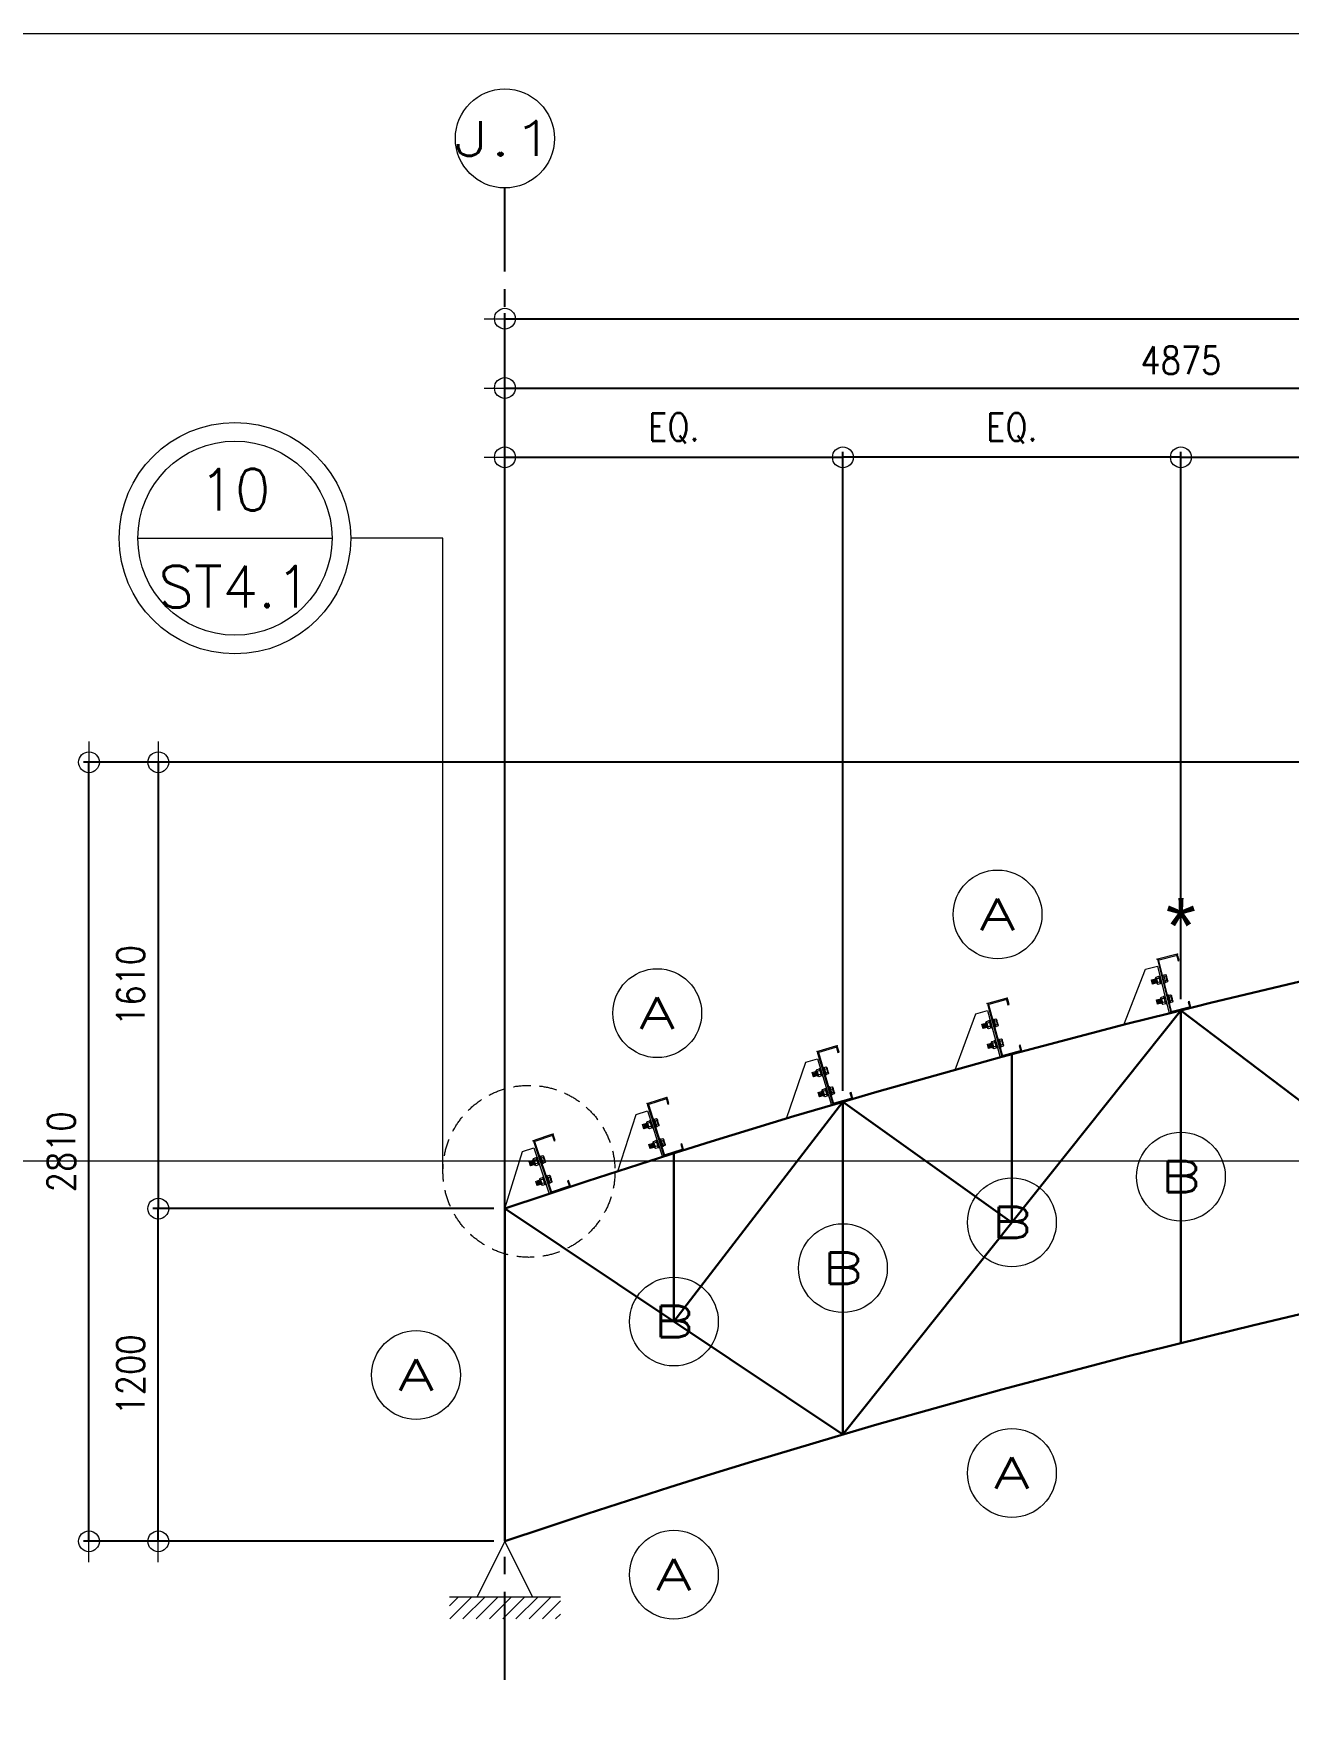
# Model space of a CAD drawing. Header units: millimetres. Extents: x -14320 to 437400, y -59080 to 73710.
# Drawn here: x 72950 to 77475, y 14302 to 20340 of the extents above; entities that cross this region are included whole.
import ezdxf
from ezdxf.enums import TextEntityAlignment as Align

# ---------------------------------------------------------------- set-up
doc = ezdxf.new("R2010")
doc.units = ezdxf.units.MM
doc.header["$LTSCALE"] = 10
doc.header["$MEASUREMENT"] = 0
for name, pattern in [('CENTER', [50.8, 31.75, -6.35, 6.35, -6.35]), ('HIDDEN', [0.375, 0.25, -0.125]), ('PHANTOM2', [1.25, 0.625, -0.125, 0.125, -0.125, 0.125, -0.125])]:
    doc.linetypes.add(name, pattern=pattern)
doc.layers.add('8', color=8, linetype='Continuous')
doc.layers.add('A-NEW', color=240, linetype='Continuous')
for name, color, linetype, lineweight in [('CEE STEEL PURLINS', 46, 'Continuous', 15), ('HATCH 000', 251, 'Continuous', 5), ('S-ANNO-DIMS', 1, 'Continuous', 5), ('S-ANNO-NPLT', 7, 'Continuous', 9), ('S-Anno-Symb', 143, 'PHANTOM2', 13), ('S-BEAM-IDEN', 2, 'Continuous', 9), ('S-Grid-iden', 52, 'Continuous', 9), ('S_BOLTS', 252, 'Continuous', 9), ('S_STEEL TRUSS', 5, 'Continuous', 30), ('SCHEDULES-TEXT', 4, 'Continuous', 20), ('TEXT', 2, 'Continuous', 20)]:
    doc.layers.add(name, color=color, linetype=linetype, lineweight=lineweight)
doc.layers.add('GUIDE 001', color=214, linetype='Continuous', lineweight=0, plot=False)
doc.layers.add('S-DETL-GRID', color=62, linetype='Continuous', lineweight=9, plot=False)
doc.styles.add('1', font='simplex.shx', dxfattribs={"width": 0.85, "height": 40})
doc.styles.add('3', font='simplex.shx', dxfattribs={"width": 1.5, "height": 70})
doc.styles.add('ARIAL', font='arial.ttf')
doc.styles.add('ROMANSX', font='ROMANS.shx', dxfattribs={"height": 0.09375})
doc.dimstyles.new('ESCA30', dxfattribs={"dimtxt": 40, "dimasz": 1, "dimexe": 20, "dimexo": 40, "dimgap": 50, "dimtad": 1, "dimdec": 0, "dimrnd": 1, "dimdsep": 46, "dimtxsty": '1', "dimblk1": 'ESCADIM_ARW', "dimblk2": 'ESCADIM_ARW', "dimsah": 1, "dimcen": 50, "dimclrd": 256, "dimclre": 256, "dimclrt": 52, "dimadec": 0, "dimazin": 0, "dimtfac": 1, "dimtdec": 0, "dimtofl": 0, "dimtmove": 0, "dimatfit": 3, "dimldrblk": 'ESCADIM_ARW', "dimfxl": 1, "dimtolj": 1, "dimtzin": 0, "dimarcsym": 0})

# ---------------------------------------------------------------- blocks, each defined once
blk = doc.blocks.new('Grid')
at = {"layer": 'S-Grid-iden', "color": 1, "linetype": 'Continuous'}
blk.add_circle((0, 0), 500, dxfattribs=at)
at = {"layer": 'S-Grid-iden', "style": '3', "width": 1.5}
blk.add_attdef('GRIDTAG', text='', height=350, dxfattribs=at).set_placement((0, 0), align=Align.MIDDLE_CENTER)
blk = doc.blocks.new('ESCADIM_ARW')
at = {"color": 9}
blk.add_line((75, 0), (-75, 0), dxfattribs=at)
blk.add_circle((0, 0), 37.5, dxfattribs=at)
blk = doc.blocks.new('*D212')
at = {"layer": 'Defpoints', "color": 0, "ltscale": 80, "transparency": 16777216}
for p in [(94149.8, 19311.2), (74649.8, 16101.2, 0), (94149.8, 16101.2, 0)]:
    blk.add_point(p, dxfattribs=at)
at = {"layer": 'S-ANNO-DIMS', "lineweight": -2, "ltscale": 80, "transparency": 16777216}
for p, q in [((74649.8, 16141.2), (74649.8, 19331.2)), ((94149.8, 16141.2), (94149.8, 19331.2)), ((74650.8, 19311.2), (94148.8, 19311.2))]:
    blk.add_line(p, q, dxfattribs=at)
at = {"layer": 'S-ANNO-DIMS', "lineweight": -2, "ltscale": 80, "transparency": 16777216, "rotation": 180}
blk.add_blockref('ESCADIM_ARW', (74649.8, 19311.2), dxfattribs=at)
at = {"layer": 'S-ANNO-DIMS', "lineweight": -2, "ltscale": 80, "transparency": 16777216}
blk.add_blockref('ESCADIM_ARW', (94149.8, 19311.2), dxfattribs=at)
at = {"layer": 'S-ANNO-DIMS', "color": 52, "ltscale": 80, "transparency": 16777216, "insert": (84399.8, 19437.4), "char_height": 40, "attachment_point": 5, "style": '1'}
blk.add_mtext('\\A1;{\\H2.5x;19500 (16 EQUAL PANELS)}', dxfattribs=at)
blk = doc.blocks.new('*D213')
at = {"layer": 'Defpoints', "color": 0, "ltscale": 80, "transparency": 16777216}
for p in [(79524.8, 19061.2), (79524.8, 17316.8, 0), (74649.8, 16101.2, 0)]:
    blk.add_point(p, dxfattribs=at)
at = {"layer": 'S-ANNO-DIMS', "lineweight": -2, "ltscale": 80, "transparency": 16777216}
for p, q in [((74649.8, 16141.2), (74649.8, 19081.2)), ((79524.8, 17356.8), (79524.8, 19081.2)), ((74650.8, 19061.2), (79523.8, 19061.2))]:
    blk.add_line(p, q, dxfattribs=at)
at = {"layer": 'S-ANNO-DIMS', "lineweight": -2, "ltscale": 80, "transparency": 16777216, "rotation": 180}
blk.add_blockref('ESCADIM_ARW', (74649.8, 19061.2), dxfattribs=at)
at = {"layer": 'S-ANNO-DIMS', "lineweight": -2, "ltscale": 80, "transparency": 16777216}
blk.add_blockref('ESCADIM_ARW', (79524.8, 19061.2), dxfattribs=at)
at = {"layer": 'S-ANNO-DIMS', "color": 52, "ltscale": 80, "transparency": 16777216, "insert": (77087.3, 19161.2), "char_height": 40, "attachment_point": 5, "style": '1'}
blk.add_mtext('\\A1;{\\H2.5x;4875}', dxfattribs=at)
blk = doc.blocks.new('*D214')
at = {"layer": 'Defpoints', "color": 0, "ltscale": 80, "transparency": 16777216}
for p in [(73400, 16101.2), (74649.8, 16101.2, 0), (74649.8, 14901.2, 0)]:
    blk.add_point(p, dxfattribs=at)
at = {"layer": 'S-ANNO-DIMS', "lineweight": -2, "ltscale": 80, "transparency": 16777216}
for p, q in [((74609.8, 16101.2), (73380, 16101.2)), ((73400, 14902.2), (73400, 16100.2)), ((74609.8, 14901.2), (73380, 14901.2))]:
    blk.add_line(p, q, dxfattribs=at)
for p, rotation in [((73400, 16101.2), 90), ((73400, 14901.2), 270)]:
    blk.add_blockref('ESCADIM_ARW', p, dxfattribs=dict(at, rotation=rotation))
at = {"layer": 'S-ANNO-DIMS', "color": 52, "ltscale": 80, "transparency": 16777216, "insert": (73300, 15501.2), "char_height": 40, "attachment_point": 5, "rotation": 90, "style": '1'}
blk.add_mtext('\\A1;{\\H2.5x;1200}', dxfattribs=at)
blk = doc.blocks.new('*D215')
at = {"layer": 'Defpoints', "color": 0, "ltscale": 80, "transparency": 16777216}
for p in [(73150, 17711.2), (84399.8, 17711.2, 0), (74649.8, 14901.2, 0)]:
    blk.add_point(p, dxfattribs=at)
at = {"layer": 'S-ANNO-DIMS', "lineweight": -2, "ltscale": 80, "transparency": 16777216}
for p, q in [((84359.8, 17711.2), (73130, 17711.2)), ((73150, 14902.2), (73150, 17710.2)), ((74609.8, 14901.2), (73130, 14901.2))]:
    blk.add_line(p, q, dxfattribs=at)
for p, rotation in [((73150, 17711.2), 90), ((73150, 14901.2), 270)]:
    blk.add_blockref('ESCADIM_ARW', p, dxfattribs=dict(at, rotation=rotation))
at = {"layer": 'S-ANNO-DIMS', "color": 52, "ltscale": 80, "transparency": 16777216, "insert": (73050, 16306.2), "char_height": 40, "attachment_point": 5, "rotation": 90, "style": '1'}
blk.add_mtext('\\A1;{\\H2.5x;2810}', dxfattribs=at)
blk = doc.blocks.new('*D216')
at = {"layer": 'Defpoints', "color": 0, "ltscale": 80, "transparency": 16777216}
for p in [(84399.8, 17711.2, 0), (73400, 16101.2), (74649.8, 16101.2, 0)]:
    blk.add_point(p, dxfattribs=at)
at = {"layer": 'S-ANNO-DIMS', "lineweight": -2, "ltscale": 80, "transparency": 16777216}
for p, q in [((84359.8, 17711.2), (73380, 17711.2)), ((73400, 17710.2), (73400, 16102.2)), ((74609.8, 16101.2), (73380, 16101.2))]:
    blk.add_line(p, q, dxfattribs=at)
for p, rotation in [((73400, 17711.2), 90), ((73400, 16101.2), 270)]:
    blk.add_blockref('ESCADIM_ARW', p, dxfattribs=dict(at, rotation=rotation))
at = {"layer": 'S-ANNO-DIMS', "color": 52, "ltscale": 80, "transparency": 16777216, "insert": (73300, 16906.2), "char_height": 40, "attachment_point": 5, "rotation": 90, "style": '1'}
blk.add_mtext('\\A1;{\\H2.5x;1610}', dxfattribs=at)
blk = doc.blocks.new('*D220')
at = {"layer": 'Defpoints', "color": 0, "ltscale": 80, "transparency": 16777216}
for p in [(75868.5, 18811.2), (75868.5, 16486.5, 0), (74649.8, 16101.2, 0)]:
    blk.add_point(p, dxfattribs=at)
at = {"layer": 'S-ANNO-DIMS', "lineweight": -2, "ltscale": 80, "transparency": 16777216}
for p, q in [((74649.8, 16141.2), (74649.8, 18831.2)), ((74650.8, 18811.2), (75867.5, 18811.2)), ((75868.5, 16526.5), (75868.5, 18831.2))]:
    blk.add_line(p, q, dxfattribs=at)
at = {"layer": 'S-ANNO-DIMS', "lineweight": -2, "ltscale": 80, "transparency": 16777216, "rotation": 180}
blk.add_blockref('ESCADIM_ARW', (74649.8, 18811.2), dxfattribs=at)
at = {"layer": 'S-ANNO-DIMS', "lineweight": -2, "ltscale": 80, "transparency": 16777216}
blk.add_blockref('ESCADIM_ARW', (75868.5, 18811.2), dxfattribs=at)
at = {"layer": 'S-ANNO-DIMS', "color": 52, "ltscale": 80, "transparency": 16777216, "insert": (75259.1, 18916), "char_height": 40, "attachment_point": 5, "style": '1'}
blk.add_mtext('\\A1;{\\H2.5x;EQ.}', dxfattribs=at)
blk = doc.blocks.new('*D221')
at = {"layer": 'Defpoints', "color": 0, "ltscale": 80, "transparency": 16777216}
for p in [(75868.5, 18811.2), (77087.3, 16816.4, 0), (75868.5, 16486.5, 0)]:
    blk.add_point(p, dxfattribs=at)
at = {"layer": 'S-ANNO-DIMS', "lineweight": -2, "ltscale": 80, "transparency": 16777216}
for p, q in [((75868.5, 16526.5), (75868.5, 18831.2)), ((77086.3, 18811.2), (75869.5, 18811.2)), ((77087.3, 16856.4), (77087.3, 18831.2))]:
    blk.add_line(p, q, dxfattribs=at)
at = {"layer": 'S-ANNO-DIMS', "lineweight": -2, "ltscale": 80, "transparency": 16777216, "rotation": 180}
blk.add_blockref('ESCADIM_ARW', (75868.5, 18811.2), dxfattribs=at)
at = {"layer": 'S-ANNO-DIMS', "lineweight": -2, "ltscale": 80, "transparency": 16777216}
blk.add_blockref('ESCADIM_ARW', (77087.3, 18811.2), dxfattribs=at)
at = {"layer": 'S-ANNO-DIMS', "color": 52, "ltscale": 80, "transparency": 16777216, "insert": (76477.9, 18916), "char_height": 40, "attachment_point": 5, "style": '1'}
blk.add_mtext('\\A1;{\\H2.5x;EQ.}', dxfattribs=at)
blk = doc.blocks.new('*D223')
at = {"layer": 'Defpoints', "color": 0, "ltscale": 80, "transparency": 16777216}
for p in [(78306, 18811.2), (78306, 17092.7, 0), (77087.3, 16816.4, 0)]:
    blk.add_point(p, dxfattribs=at)
at = {"layer": 'S-ANNO-DIMS', "lineweight": -2, "ltscale": 80, "transparency": 16777216}
for p, q in [((77087.3, 16856.4), (77087.3, 18831.2)), ((77088.3, 18811.2), (78305, 18811.2)), ((78306, 17132.7), (78306, 18831.2))]:
    blk.add_line(p, q, dxfattribs=at)
at = {"layer": 'S-ANNO-DIMS', "lineweight": -2, "ltscale": 80, "transparency": 16777216, "rotation": 180}
blk.add_blockref('ESCADIM_ARW', (77087.3, 18811.2), dxfattribs=at)
at = {"layer": 'S-ANNO-DIMS', "lineweight": -2, "ltscale": 80, "transparency": 16777216}
blk.add_blockref('ESCADIM_ARW', (78306, 18811.2), dxfattribs=at)
at = {"layer": 'S-ANNO-DIMS', "color": 52, "ltscale": 80, "transparency": 16777216, "insert": (77696.6, 18916), "char_height": 40, "attachment_point": 5, "style": '1'}
blk.add_mtext('\\A1;{\\H2.5x;EQ.}', dxfattribs=at)
blk = doc.blocks.new('A$C6A696F9A')
at = {"layer": 'TEXT', "linetype": 'Continuous'}
h = blk.add_hatch(dxfattribs=at)
h.set_pattern_fill('_USER', color=1, scale=30, angle=45, style=0, pattern_type=0)
h.set_pattern_definition([(45, (-9801.517, -149.584), (-21.2132, 21.2132), [])])
h.paths.add_polyline_path([(178, -223), (178, -152.3), (-178, -152.3), (-178, -223)])
blk.add_line((-178, -152.3), (178, -152.3), dxfattribs=at)
blk.add_lwpolyline([(88.9, -152.3), (0, 25.5), (-88.9, -152.3)], close=True, dxfattribs=at)
blk = doc.blocks.new('EXT', base_point=(6.5784, 3.6597))
for p, q in [((6.5734, 3.6697), (6.5834, 3.6697)), ((6.5734, 3.6697), (6.5734, 3.6597)), ((6.5834, 3.6697), (6.5734, 3.6697)), ((6.5734, 3.6663), (6.5834, 3.6663)), ((6.5734, 3.663), (6.5834, 3.663)), ((6.575, 3.668), (6.5818, 3.668)), ((6.575, 3.6647), (6.5818, 3.6647)), ((6.575, 3.6613), (6.5818, 3.6613)), ((6.5834, 3.6597), (6.5834, 3.6697)), ((6.5734, 3.6597), (6.5834, 3.6597))]:
    blk.add_line(p, q)
blk = doc.blocks.new('BOLT', base_point=(6.579, 3.6798))
for p, q in [((6.571, 3.6847), (6.571, 3.6798)), ((6.575, 3.6847), (6.571, 3.6847)), ((6.575, 3.6858), (6.573, 3.6858)), ((6.575, 3.6798), (6.575, 3.6858)), ((6.575, 3.6858), (6.583, 3.6858)), ((6.575, 3.6847), (6.583, 3.6847)), ((6.585, 3.6858), (6.583, 3.6858)), ((6.583, 3.6798), (6.583, 3.6858)), ((6.587, 3.6847), (6.583, 3.6847)), ((6.587, 3.6798), (6.587, 3.6847))]:
    blk.add_line(p, q)
for centre, radius, start, end in [((6.573, 3.6833), 0.00241, 33.9696, 146.0304), ((6.579, 3.6777), 0.00805, 60.2058, 119.7942), ((6.585, 3.6833), 0.00241, 33.9696, 146.0304)]:
    blk.add_arc(centre, radius, start, end)
blk = doc.blocks.new('NUT20')
for p, q in [((0.0185, 0.0045), (-0.0185, 0.0045)), ((-0.0185, 0.0045), (-0.0185, 0)), ((-0.0185, 0), (0.0185, 0)), ((0.0185, 0), (0.0185, 0.0045))]:
    blk.add_line(p, q)
for name, p, xscale, yscale, zscale in [('BOLT', (0, 0.0045), 2.125, 2.666666666666667, 2.125), ('EXT', (0, 0.0205), 2, 2, 2)]:
    blk.add_blockref(name, p, dxfattribs=dict(xscale=xscale, yscale=yscale, zscale=zscale))
blk = doc.blocks.new('BUBBLE')
at = {"layer": 'S-ANNO-NPLT', "linetype": 'Continuous'}
blk.add_circle((0, 0), 0.2608, dxfattribs=at)
at = {"layer": 'S-Anno-Symb', "color": 0, "linetype": 'Continuous'}
blk.add_line((-0.2188, 0), (0.2188, 0), dxfattribs=at)
blk.add_circle((0, 0), 0.2188, dxfattribs=at)
at = {"layer": 'S-Anno-Symb', "style": 'ROMANSX'}
for tag, p in [('1', (0, 0.1094)), ('S1', (0, -0.1094))]:
    blk.add_attdef(tag, text='', height=0.0937, dxfattribs=at).set_placement(p, align=Align.MIDDLE_CENTER)
at = {"layer": 'S-Anno-Symb', "style": 'ROMANSX', "width": 1.018385, "flags": 8}
blk.add_attdef('LONG', text='', height=0.0937, dxfattribs=at).set_placement((-0.1796, -0.1249), (0.1796, -0.1249), align=Align.FIT)

msp = doc.modelspace()

# ---------------------------------------------------------------- hatches: boundary and pattern name
at = {"layer": 'HATCH 000'}
h = msp.add_hatch(color=33, dxfattribs=at)
edge = h.paths.add_edge_path()
edge.add_line((77080.8, 16996), (77076.5, 17013.5))
edge.add_arc((77070.6, 17012), 6, 14.0944, 104.0944)
edge.add_line((77069.2, 17017.8), (77008.1, 17002.5))
edge.add_arc((77009.5, 16996.7), 6, 104.0944, 194.0944)
edge.add_line((77003.7, 16995.2), (77049.5, 16812.7))
edge.add_arc((77055.3, 16814.2), 6, 194.0944, 284.0944)
edge.add_line((77056.8, 16808.4), (77117.9, 16823.7))
edge.add_arc((77116.5, 16829.5), 6, 284.0944, 374.0944)
edge.add_line((77122.3, 16831), (77117.9, 16848.4))
edge.add_line((77117.9, 16848.4), (77114, 16847.5))
edge.add_line((77114, 16847.5), (77118.4, 16830))
edge.add_arc((77116.5, 16829.5), 2, -75.9056, 14.0944, ccw=False)
edge.add_line((77117, 16827.6), (77055.8, 16812.2))
edge.add_arc((77055.3, 16814.2), 2, 194.0944, 284.0944, ccw=False)
edge.add_line((77053.4, 16813.7), (77007.6, 16996.2))
edge.add_arc((77009.5, 16996.7), 2, 104.0944, 194.0944, ccw=False)
edge.add_line((77009, 16998.6), (77070.1, 17013.9))
edge.add_arc((77070.6, 17012), 2, 14.0944, 104.0944, ccw=False)
edge.add_line((77072.6, 17012.5), (77077, 16995))
edge.add_line((77077, 16995), (77080.8, 16996))
h = msp.add_hatch(color=33, dxfattribs=at)
edge = h.paths.add_edge_path()
edge.add_line((76467.7, 16837.7), (76463, 16855.1))
edge.add_arc((76457.2, 16853.5), 6, 15.2838, 105.2838)
edge.add_line((76455.6, 16859.3), (76394.8, 16842.7))
edge.add_arc((76396.4, 16836.9), 6, 105.2838, 195.2838)
edge.add_line((76390.6, 16835.3), (76440.2, 16653.8))
edge.add_arc((76446, 16655.4), 6, 195.2838, 285.2838)
edge.add_line((76447.6, 16649.6), (76508.4, 16666.2))
edge.add_arc((76506.8, 16672), 6, 285.2838, 375.2838)
edge.add_line((76512.6, 16673.6), (76507.9, 16690.9))
edge.add_line((76507.9, 16690.9), (76504, 16689.9))
edge.add_line((76504, 16689.9), (76508.7, 16672.5))
edge.add_arc((76506.8, 16672), 2, -74.7162, 15.2838, ccw=False)
edge.add_line((76507.3, 16670.1), (76446.6, 16653.5))
edge.add_arc((76446, 16655.4), 2, 195.2838, 285.2838, ccw=False)
edge.add_line((76444.1, 16654.9), (76394.5, 16836.3))
edge.add_arc((76396.4, 16836.9), 2, 105.2838, 195.2838, ccw=False)
edge.add_line((76395.9, 16838.8), (76456.7, 16855.4))
edge.add_arc((76457.2, 16853.5), 2, 15.2838, 105.2838, ccw=False)
edge.add_line((76459.1, 16854), (76463.9, 16836.6))
edge.add_line((76463.9, 16836.6), (76467.7, 16837.7))
h = msp.add_hatch(color=33, dxfattribs=at)
edge = h.paths.add_edge_path()
edge.add_line((75854.6, 16665.7), (75849.5, 16683))
edge.add_arc((75843.8, 16681.2), 6, 16.47993, 106.47993)
edge.add_line((75842.1, 16687), (75781.6, 16669.1))
edge.add_arc((75783.3, 16663.4), 6, 106.47993, 196.47993)
edge.add_line((75777.6, 16661.7), (75831, 16481.3))
edge.add_arc((75836.7, 16483), 6, 196.47993, 286.47993)
edge.add_line((75838.4, 16477.2), (75898.9, 16495.1))
edge.add_arc((75897.1, 16500.9), 6, 286.47993, 376.47993)
edge.add_line((75902.9, 16502.6), (75897.8, 16519.8))
edge.add_line((75897.8, 16519.8), (75894, 16518.7))
edge.add_line((75894, 16518.7), (75899.1, 16501.4))
edge.add_arc((75897.1, 16500.9), 2, -73.52007, 16.47993, ccw=False)
edge.add_line((75897.7, 16498.9), (75837.3, 16481.1))
edge.add_arc((75836.7, 16483), 2, 196.47993, 286.47993, ccw=False)
edge.add_line((75834.8, 16482.4), (75781.4, 16662.8))
edge.add_arc((75783.3, 16663.4), 2, 106.47993, 196.47993, ccw=False)
edge.add_line((75782.8, 16665.3), (75843.2, 16683.2))
edge.add_arc((75843.8, 16681.2), 2, 16.47993, 106.47993, ccw=False)
edge.add_line((75845.7, 16681.8), (75850.8, 16664.6))
edge.add_line((75850.8, 16664.6), (75854.6, 16665.7))
h = msp.add_hatch(color=33, dxfattribs=at)
edge = h.paths.add_edge_path()
edge.add_line((75241.5, 16479.8), (75236, 16496.9))
edge.add_arc((75230.3, 16495.1), 6, 17.68342, 107.68342)
edge.add_line((75228.5, 16500.8), (75168.5, 16481.7))
edge.add_arc((75170.3, 16475.9), 6, 107.68342, 197.68342)
edge.add_line((75164.6, 16474.1), (75221.7, 16294.9))
edge.add_arc((75227.4, 16296.7), 6, 197.68342, 287.68342)
edge.add_line((75229.2, 16291), (75289.3, 16310.1))
edge.add_arc((75287.5, 16315.9), 6, 287.68342, 377.68342)
edge.add_line((75293.2, 16317.7), (75287.7, 16334.8))
edge.add_line((75287.7, 16334.8), (75283.9, 16333.6))
edge.add_line((75283.9, 16333.6), (75289.4, 16316.5))
edge.add_arc((75287.5, 16315.9), 2, -72.31658, 17.68342, ccw=False)
edge.add_line((75288.1, 16313.9), (75228, 16294.8))
edge.add_arc((75227.4, 16296.7), 2, 197.68342, 287.68342, ccw=False)
edge.add_line((75225.5, 16296.1), (75168.4, 16475.3))
edge.add_arc((75170.3, 16475.9), 2, 107.68342, 197.68342, ccw=False)
edge.add_line((75169.7, 16477.9), (75229.7, 16497))
edge.add_arc((75230.3, 16495.1), 2, 17.68342, 107.68342, ccw=False)
edge.add_line((75232.2, 16495.7), (75237.7, 16478.5))
edge.add_line((75237.7, 16478.5), (75241.5, 16479.8))
h = msp.add_hatch(color=33, dxfattribs=at)
edge = h.paths.add_edge_path()
edge.add_line((74831, 16347.4), (74825.3, 16364.4))
edge.add_arc((74819.6, 16362.5), 6, 18.49353, 108.49353)
edge.add_line((74817.7, 16368.2), (74758, 16348.2))
edge.add_arc((74759.9, 16342.6), 6, 108.49353, 198.49353)
edge.add_line((74754.2, 16340.6), (74813.9, 16162.2))
edge.add_arc((74819.6, 16164.1), 6, 198.49353, 288.49353)
edge.add_line((74821.5, 16158.4), (74881.2, 16178.4))
edge.add_arc((74879.3, 16184.1), 6, 288.49353, 378.49353)
edge.add_line((74885, 16186), (74879.3, 16203.1))
edge.add_line((74879.3, 16203.1), (74875.5, 16201.8))
edge.add_line((74875.5, 16201.8), (74881.2, 16184.8))
edge.add_arc((74879.3, 16184.1), 2, -71.50647, 18.49353, ccw=False)
edge.add_line((74880, 16182.2), (74820.2, 16162.2))
edge.add_arc((74819.6, 16164.1), 2, 198.49353, 288.49353, ccw=False)
edge.add_line((74817.7, 16163.5), (74758, 16341.9))
edge.add_arc((74759.9, 16342.6), 2, 108.49353, 198.49353, ccw=False)
edge.add_line((74759.2, 16344.4), (74819, 16364.4))
edge.add_arc((74819.6, 16362.5), 2, 18.49353, 108.49353, ccw=False)
edge.add_line((74821.5, 16363.2), (74827.2, 16346.1))
edge.add_line((74827.2, 16346.1), (74831, 16347.4))

# ---------------------------------------------------------------- linework, layer by layer
at = {"layer": 'A-NEW', "color": 253, "linetype": 'CENTER'}
msp.add_line((74649.8, 14401.2), (74649.8, 19782.9), dxfattribs=at)
at = {"layer": 'CEE STEEL PURLINS', "elevation": 0}
for points in [[(77080.8, 16996), (77076.5, 17013.5, 0.414214), (77069.2, 17017.8), (77008.1, 17002.5, 0.414214), (77003.7, 16995.2), (77049.5, 16812.7, 0.414214), (77056.8, 16808.4), (77117.9, 16823.7, 0.414214), (77122.3, 16831), (77117.9, 16848.4), (77114, 16847.5), (77118.4, 16830, -0.414214), (77117, 16827.6), (77055.8, 16812.2, -0.414214), (77053.4, 16813.7), (77007.6, 16996.2, -0.414214), (77009, 16998.6), (77070.1, 17013.9, -0.414214), (77072.6, 17012.5), (77077, 16995), (77080.8, 16996)], [(76467.7, 16837.7), (76463, 16855.1, 0.414214), (76455.6, 16859.3), (76394.8, 16842.7, 0.414214), (76390.6, 16835.3), (76440.2, 16653.8, 0.414214), (76447.6, 16649.6), (76508.4, 16666.2, 0.414214), (76512.6, 16673.6), (76507.9, 16690.9), (76504, 16689.9), (76508.7, 16672.5, -0.414214), (76507.3, 16670.1), (76446.6, 16653.5, -0.414214), (76444.1, 16654.9), (76394.5, 16836.3, -0.414214), (76395.9, 16838.8), (76456.7, 16855.4, -0.414214), (76459.1, 16854), (76463.9, 16836.6), (76467.7, 16837.7)], [(75854.6, 16665.7), (75849.5, 16683, 0.414214), (75842.1, 16687), (75781.6, 16669.1, 0.414214), (75777.6, 16661.7), (75831, 16481.3, 0.414214), (75838.4, 16477.2), (75898.9, 16495.1, 0.414214), (75902.9, 16502.6), (75897.8, 16519.8), (75894, 16518.7), (75899.1, 16501.4, -0.414214), (75897.7, 16498.9), (75837.3, 16481.1, -0.414214), (75834.8, 16482.4), (75781.4, 16662.8, -0.414214), (75782.8, 16665.3), (75843.2, 16683.2, -0.414214), (75845.7, 16681.8), (75850.8, 16664.6), (75854.6, 16665.7)], [(75241.5, 16479.8), (75236, 16496.9, 0.414214), (75228.5, 16500.8), (75168.5, 16481.7, 0.414214), (75164.6, 16474.1), (75221.7, 16294.9, 0.414214), (75229.2, 16291), (75289.3, 16310.1, 0.414214), (75293.2, 16317.7), (75287.7, 16334.8), (75283.9, 16333.6), (75289.4, 16316.5, -0.414214), (75288.1, 16313.9), (75228, 16294.8, -0.414214), (75225.5, 16296.1), (75168.4, 16475.3, -0.414214), (75169.7, 16477.9), (75229.7, 16497, -0.414214), (75232.2, 16495.7), (75237.7, 16478.5), (75241.5, 16479.8)], [(74831, 16347.4), (74825.3, 16364.4, 0.414214), (74817.7, 16368.2), (74758, 16348.2, 0.414214), (74754.2, 16340.6), (74813.9, 16162.2, 0.414214), (74821.5, 16158.4), (74881.2, 16178.4, 0.414214), (74885, 16186), (74879.3, 16203.1), (74875.5, 16201.8), (74881.2, 16184.8, -0.414214), (74880, 16182.2), (74820.2, 16162.2, -0.414214), (74817.7, 16163.5), (74758, 16341.9, -0.414214), (74759.2, 16344.4), (74819, 16364.4, -0.414214), (74821.5, 16363.2), (74827.2, 16346.1), (74831, 16347.4)]]:
    msp.add_lwpolyline(points, format="xyb", dxfattribs=at)
at = {"layer": 'GUIDE 001'}
for p in [(77002.2, 17001, 0), (77075, 17019.3, 0), (76461.4, 16860.8, 0), (76389.1, 16841.1, 0), (77051, 16806.9, 0), (77123.8, 16825.2, 0), (75775.9, 16667.4, 0), (75847.8, 16688.7, 0), (76441.8, 16648, 0), (75234.2, 16502.6, 0), (75162.7, 16479.8, 0), (74823.4, 16370.1, 0), (74752.3, 16346.3, 0), (75223.5, 16289.2, 0), (74815.8, 16156.5, 0), (74886.9, 16180.3, 0)]:
    msp.add_point(p, dxfattribs=at)
at = {"layer": 'S-Anno-Symb', "color": 1, "linetype": 'HIDDEN', "ltscale": 25}
msp.add_circle((74736.6, 16235.7, 0), 310.2, dxfattribs=at)
at = {"layer": 'S-BEAM-IDEN', "color": 1, "elevation": 0}
msp.add_lwpolyline([(74426.4, 16235.7), (74426.4, 18519.5), (74093.6, 18519.5)], dxfattribs=at)
at = {"layer": 'S-BEAM-IDEN', "elevation": 0}
for points in [[(77045.1, 16805.6), (76881.2, 16764.5), (76959.8, 16964.6), (77002.5, 16975.3)], [(76436, 16646.6), (76273, 16602.1), (76347.4, 16803.8), (76389.9, 16815.4)], [(75826.9, 16474), (75664.8, 16426.1), (75735, 16629.3), (75777.2, 16641.8)], [(75217.8, 16287.5), (75056.8, 16236.2), (75122.7, 16440.9), (75164.6, 16454.2)], [(74810, 16154.8), (74649.8, 16101.2), (74712.8, 16306.8), (74754.5, 16320.7)]]:
    msp.add_lwpolyline(points, close=True, dxfattribs=at)
at = {"layer": 'S-DETL-GRID'}
msp.add_line((102060, 16272), (72900, 16272), dxfattribs=at)
at = {"layer": 'S-DETL-GRID', "color": 252}
msp.add_lwpolyline([(72900, 20340), (102060, 20340), (102060, 0), (72900, 0)], close=True, dxfattribs=at)
at = {"layer": 'S_BOLTS'}
for p, q in [((77020.8, 16943.6, 0), (77024.3, 16944.5, 0)), ((77028, 16914.9, 0), (77020.8, 16943.6, 0)), ((77024.3, 16944.5, 0), (77031.5, 16915.8, 0)), ((77031.5, 16915.8, 0), (77028, 16914.9, 0)), ((77042.5, 16871.7, 0), (77039.1, 16870.9, 0)), ((77046.3, 16842.2, 0), (77039.1, 16870.9, 0)), ((77042.5, 16871.7, 0), (77049.8, 16843, 0)), ((77049.8, 16843, 0), (77046.3, 16842.2, 0)), ((76408.8, 16784.1, 0), (76412.3, 16785, 0)), ((76416.6, 16755.5, 0), (76408.8, 16784.1, 0)), ((76412.3, 16785, 0), (76420.1, 16756.5, 0)), ((76420.1, 16756.5, 0), (76416.6, 16755.5, 0)), ((76432, 16712.7, 0), (76428.6, 16711.7, 0)), ((76436.4, 16683.2, 0), (76428.6, 16711.7, 0)), ((76432, 16712.7, 0), (76439.8, 16684.1, 0)), ((76439.8, 16684.1, 0), (76436.4, 16683.2, 0)), ((75796.8, 16610.8, 0), (75800.3, 16611.9, 0)), ((75805.2, 16582.5, 0), (75796.8, 16610.8, 0)), ((75800.3, 16611.9, 0), (75808.7, 16583.5, 0)), ((75808.7, 16583.5, 0), (75805.2, 16582.5, 0)), ((75821.5, 16540, 0), (75818.1, 16538.9, 0)), ((75826.5, 16510.5, 0), (75818.1, 16538.9, 0)), ((75821.5, 16540, 0), (75829.9, 16511.6, 0)), ((75829.9, 16511.6, 0), (75826.5, 16510.5, 0)), ((75184.8, 16423.7, 0), (75188.3, 16424.8, 0)), ((75188.3, 16424.8, 0), (75197.3, 16396.6, 0)), ((75193.8, 16395.5, 0), (75184.8, 16423.7, 0)), ((75197.3, 16396.6, 0), (75193.8, 16395.5, 0)), ((75211, 16353.3, 0), (75207.6, 16352.3, 0)), ((75216.6, 16324.1, 0), (75207.6, 16352.3, 0)), ((75211, 16353.3, 0), (75220, 16325.1, 0)), ((75220, 16325.1, 0), (75216.6, 16324.1, 0)), ((74775.2, 16290.5, 0), (74778.6, 16291.7, 0)), ((74784.6, 16262.4, 0), (74775.2, 16290.5, 0)), ((74778.6, 16291.7, 0), (74788, 16263.6, 0)), ((74788, 16263.6, 0), (74784.6, 16262.4, 0)), ((74802.4, 16220.5, 0), (74799, 16219.4, 0)), ((74808.4, 16191.3, 0), (74799, 16219.4, 0)), ((74802.4, 16220.5, 0), (74811.8, 16192.5, 0)), ((74811.8, 16192.5, 0), (74808.4, 16191.3, 0))]:
    msp.add_line(p, q, dxfattribs=at)
at = {"layer": 'S_STEEL TRUSS'}
for p, q in [((77087.3, 16816.4, 0), (77087.3, 15616.4, 0)), ((75868.5, 16486.5), (75868.5, 15286.5)), ((74649.8, 14901.2, 0), (74649.8, 16101.2, 0))]:
    msp.add_line(p, q, dxfattribs=at)
at = {"layer": 'S_STEEL TRUSS', "elevation": 0}
for points in [[(74649.8, 16101.2), (75868.5, 15286.5), (77087.3, 16816.4), (78306, 15892.7), (79524.8, 17316.8), (80743.5, 16290), (81962.3, 17613.1), (83181, 16486.7), (84399.8, 17711.2), (85618.5, 16486.7), (86837.3, 17613.1), (88056, 16290), (89274.8, 17316.8), (90493.5, 15892.7), (91712.3, 16816.4), (92931, 15286.5), (94149.8, 16101.2)], [(75259.1, 16300.9), (75259.1, 15693.9), (75868.5, 16486.5), (76477.9, 16051.5), (76477.9, 16658.3)]]:
    msp.add_lwpolyline(points, dxfattribs=at)
at = {"layer": 'S_STEEL TRUSS'}
for centre in [(84399.8, -12616.3, 0), (84399.8, -13816.3, 0)]:
    msp.add_arc(centre, 30327.5, 71.24693, 108.75307, dxfattribs=at)

# ---------------------------------------------------------------- block references
at = {"layer": '8', "xscale": 1.125, "yscale": 1.125, "zscale": 1.125}
msp.add_blockref('A$C6A696F9A', (74649.8, 14872.6, 0), dxfattribs=at)
at = {"layer": 'S-Anno-Symb', "linetype": 'Continuous', "xscale": 1600.000000000014, "yscale": 1600.000000000014, "zscale": 1600.000000000014}
msp.add_blockref('BUBBLE', (73676.4, 18519.5, 0), dxfattribs=at).add_auto_attribs({'1': '10', 'S1': 'ST4.1'})
at = {"layer": 'S-Grid-iden'}
for p, xscale, yscale, zscale, values in [((74649.8, 19961.4), 0.3571428571463219, 0.3571428571463219, 0.3571428571463219, {'GRIDTAG': 'J.1'}), ((76426.2, 17162.2, 0), 0.3203883495176713, 0.3203883495176713, 0.3203883495176713, {'GRIDTAG': 'A'}), ((75199.1, 16806.2, 0), 0.3203883495176713, 0.3203883495176713, 0.3203883495176713, {'GRIDTAG': 'A'}), ((77087.3, 16216.4, 0), 0.3203883495176713, 0.3203883495176713, 0.3203883495176713, {'GRIDTAG': 'B'}), ((76477.9, 16051.5, 0), 0.3203883495176713, 0.3203883495176713, 0.3203883495176713, {'GRIDTAG': 'B'}), ((75868.5, 15886.5), 0.3203883495176713, 0.3203883495176713, 0.3203883495176713, {'GRIDTAG': 'B'}), ((75259.1, 15693.9, 0), 0.3203883495176713, 0.3203883495176713, 0.3203883495176713, {'GRIDTAG': 'B'}), ((74329.4, 15501.2, 0), 0.3203883495176713, 0.3203883495176713, 0.3203883495176713, {'GRIDTAG': 'A'}), ((76477.9, 15147.4, 0), 0.3203883495176713, 0.3203883495176713, 0.3203883495176713, {'GRIDTAG': 'A'}), ((75259.1, 14780.6, 0), 0.3203883495176713, 0.3203883495176713, 0.3203883495176713, {'GRIDTAG': 'A'})]:
    msp.add_blockref('Grid', p, dxfattribs=dict(at, xscale=xscale, yscale=yscale, zscale=zscale)).add_auto_attribs(values)
at = {"layer": 'S_BOLTS', "color": 2, "zscale": 800.0000000005626}
for p, xscale, yscale, rotation in [((77014.7, 16926.8, 0), -800.0000000000377, 800.0000000005626, 104.1052138023906), ((77033, 16854.1, 0), -800.0000000000377, 800.0000000005626, 104.1052138023906), ((76403, 16767.1, 0), -800.0000000000375, 800.0000000005625, 105.2946176966624), ((76422.8, 16694.8, 0), -800.0000000000375, 800.0000000005625, 105.2946176966624), ((75791.4, 16593.8, 0), -800.0000000000377, 800.0000000005625, 106.4907421508719), ((75812.7, 16521.9, 0), -800.0000000000377, 800.0000000005625, 106.4907421508719), ((75179.8, 16406.6, 0), -800.0000000000377, 800.0000000005625, 107.6942331057796), ((75202.6, 16335.1, 0), -800.0000000000377, 800.0000000005625, 107.6942331057796), ((74770.4, 16273.3, 0), -800.0000000000376, 800.0000000005625, 108.5043395559822), ((74794.2, 16202.2, 0), -800.0000000000376, 800.0000000005625, 108.5043395559822)]:
    msp.add_blockref('NUT20', p, dxfattribs=dict(at, xscale=xscale, yscale=yscale, rotation=rotation))
at = {"layer": 'S_BOLTS', "extrusion": (0, 0, -1), "xscale": 1700.00000000008, "yscale": 1600.000000001125, "zscale": -1700.000000001196}
for p, rotation in [((-77027.9, 16930.1, 0), 75.89478619760911), ((-77046.1, 16857.4, 0), 75.89478619760911), ((-76416.2, 16770.7, 0), 74.70538230333743), ((-76435.9, 16698.4, 0), 74.70538230333743), ((-75804.5, 16597.7, 0), 73.50925784912793), ((-75825.7, 16525.8, 0), 73.50925784912793), ((-75192.8, 16410.7, 0), 72.30576689422026), ((-75215.5, 16339.2, 0), 72.30576689422026), ((-74783.3, 16277.6, 0), 71.49566044401766), ((-74807.1, 16206.5, 0), 71.49566044401766)]:
    msp.add_blockref('BOLT', p, dxfattribs=dict(at, rotation=rotation))

# ---------------------------------------------------------------- texts
at = {"layer": 'SCHEDULES-TEXT', "color": 1, "insert": (77087.3, 17121.5, 0), "char_height": 200, "width": 6229.431, "attachment_point": 5, "style": 'ARIAL'}
msp.add_mtext('*', dxfattribs=at)

# ---------------------------------------------------------------- dimensions: what is measured, and where the dimension line sits
at = {"layer": 'S-ANNO-DIMS', "ltscale": 80}
for base, p1, p2, text, picture, middle in [((94149.8, 19311.2, 0), (74649.8, 16101.2, 0), (94149.8, 16101.2, 0), '{\\H2.5x;<> (16 EQUAL PANELS)}', '*D212', (84399.8, 19437.4, 0)), ((79524.8, 19061.2, 0), (74649.8, 16101.2, 0), (79524.8, 17316.8, 0), '{\\H2.5x;<>}', '*D213', (77087.3, 19161.2, 0)), ((75868.5, 18811.2, 0), (74649.8, 16101.2, 0), (75868.5, 16486.5), '{\\H2.5x;EQ.}', '*D220', (75259.1, 18916, 0)), ((78306, 18811.2, 0), (77087.3, 16816.4, 0), (78306, 17092.7, 0), '{\\H2.5x;EQ.}', '*D223', (77696.6, 18916, 0))]:
    dim = msp.add_linear_dim(base=base, p1=p1, p2=p2, text=text, dimstyle='ESCA30', dxfattribs=at)
    dim.commit()
    dim.dimension.update_dxf_attribs({"geometry": picture, "text_midpoint": middle})
for base, p1, p2, angle, text, picture, middle in [((75868.5, 18811.2, 0), (77087.3, 16816.4, 0), (75868.5, 16486.5), 180, '{\\H2.5x;EQ.}', '*D221', (76477.9, 18916, 0)), ((73150, 17711.2, 0), (74649.8, 14901.2, 0), (84399.8, 17711.2, 0), 90, '{\\H2.5x;<>}', '*D215', (73050, 16306.2, 0)), ((73400, 16101.2, 0), (84399.8, 17711.2, 0), (74649.8, 16101.2, 0), 270, '{\\H2.5x;<>}', '*D216', (73300, 16906.2, 0)), ((73400, 16101.2, 0), (74649.8, 14901.2, 0), (74649.8, 16101.2, 0), 90, '{\\H2.5x;<>}', '*D214', (73300, 15501.2, 0))]:
    dim = msp.add_linear_dim(base=base, p1=p1, p2=p2, angle=angle, text=text, dimstyle='ESCA30', dxfattribs=at)
    dim.commit()
    dim.dimension.update_dxf_attribs({"geometry": picture, "text_midpoint": middle})

doc.saveas('drawing.dxf')
